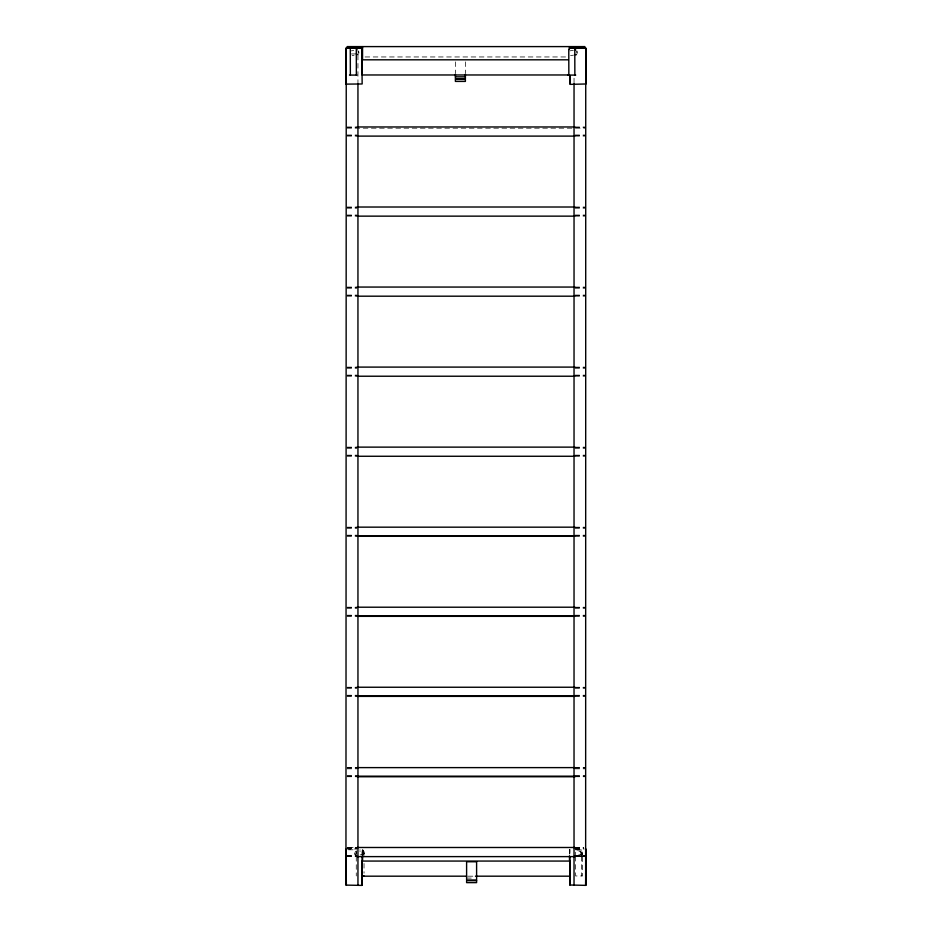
<?xml version="1.0" encoding="UTF-8"?>
<svg xmlns="http://www.w3.org/2000/svg" width="932" height="932" viewBox="0 0 932 932"><rect width="100%" height="100%" fill="white"/><g stroke="black" fill="none" stroke-linecap="round" stroke-linejoin="round"><path stroke-width="0.7" stroke-dasharray="4.66 3.5" d="M574.042 82.913L574.042 76.424M356.304 853.258L356.793 850.776M356.269 856.671L356.315 851.499M363.165 854.97L364.074 853.339L363.224 850.042L359.612 850.007M363.177 854.143L363.224 850.042L362.303 851.755L359.857 851.359M364.051 855.355L364.086 851.58M575.627 856.799L575.708 849.984L581.708 850.042L582.558 853.339L580.776 856.485L574.007 855.506M581.638 856.834L581.708 850.042L580.787 851.755A3.39 3.39 0 0 1 579.925 856.485L581.044 855.133L580.706 851.755L575.976 850.963M582.523 856.718L582.57 851.58M363.096 855.133L364.074 853.339M582.558 853.339L581.661 854.842L575.65 854.784M580.776 856.485L581.58 855.133M351.294 50.876L353.659 50.491M352.075 55.617L354.043 55.291M569.778 50.876L573.331 50.293M570.559 55.617L573.518 55.128M351.341 53.963L356.35 53.916M575.627 856.415L575.627 875.963L582.523 875.963L582.523 856.578M365.053 56.957L566.947 56.957M346.937 126.973L357.096 126.973M574.893 126.973L585.063 126.973M346.937 127.369L357.096 127.369M574.893 127.369L585.063 127.369M346.937 128.173L585.063 128.173M346.937 134.977L357.096 134.977M574.893 134.977L585.063 134.977M346.937 135.524L357.096 135.524M574.893 135.524L585.063 135.524M346.937 136.107L357.096 136.107M574.893 136.107L585.063 136.107M346.937 207.009L357.096 207.009M574.893 207.009L585.063 207.009M346.937 207.417L357.096 207.417M574.893 207.417L585.063 207.417M346.937 208.22L357.096 208.22M574.893 208.22L585.063 208.22M346.937 215.012L357.096 215.012M574.893 215.012L585.063 215.012M346.937 215.572L357.096 215.572M574.893 215.572L585.063 215.572M346.937 216.142L357.096 216.142M574.893 216.142L585.063 216.142M346.937 287.056L357.096 287.056M574.893 287.056L585.063 287.056M346.937 287.452L357.096 287.452M574.893 287.452L585.063 287.452M346.937 288.256L357.096 288.256M574.893 288.256L585.063 288.256M346.937 295.06L357.096 295.06M574.893 295.06L585.063 295.06M346.937 295.607L357.096 295.607M574.893 295.607L585.063 295.607M346.937 296.19L357.096 296.19M574.893 296.19L585.063 296.19M346.937 367.092L357.096 367.092M574.893 367.092L585.063 367.092M346.937 367.488L357.096 367.488M574.893 367.488L585.063 367.488M346.937 368.291L357.096 368.291M574.893 368.291L585.063 368.291M346.937 375.095L357.096 375.095M574.893 375.095L585.063 375.095M346.937 375.643L357.096 375.643M574.893 375.643L585.063 375.643M346.937 376.225L357.096 376.225M574.893 376.225L585.063 376.225M346.937 447.127L357.096 447.127M574.893 447.127L585.063 447.127M346.937 447.535L357.096 447.535M574.893 447.535L585.063 447.535M346.937 448.339L357.096 448.339M574.893 448.339L585.063 448.339M346.937 455.142L357.096 455.142M574.893 455.142L585.063 455.142M346.937 455.69L357.096 455.69M574.893 455.69L585.063 455.69M346.937 456.261L357.096 456.261M574.893 456.261L585.063 456.261M346.937 527.174L357.096 527.174M574.893 527.174L585.063 527.174M346.937 527.57L357.096 527.57M574.893 527.57L585.063 527.57M346.937 528.374L357.096 528.374M574.893 528.374L585.063 528.374M346.937 535.178L357.096 535.178M574.893 535.178L585.063 535.178M346.937 535.725L357.096 535.725M574.893 535.725L585.063 535.725M346.937 536.308L357.096 536.308M574.893 536.308L585.063 536.308M346.937 607.21L357.096 607.21M574.893 607.21L585.063 607.21M346.937 607.606L357.096 607.606M574.893 607.606L585.063 607.606M346.937 608.41L357.096 608.41M574.893 608.41L585.063 608.41M346.937 615.213L357.096 615.213M574.893 615.213L585.063 615.213M346.937 615.761L357.096 615.761M574.893 615.761L585.063 615.761M346.937 616.343L357.096 616.343M574.893 616.343L585.063 616.343M346.937 687.245L357.096 687.245M574.893 687.245L585.063 687.245M346.937 687.653L357.096 687.653M574.893 687.653L585.063 687.653M346.937 688.445L357.096 688.445M574.893 688.445L585.063 688.445M346.937 695.249L357.096 695.249M574.893 695.249L585.063 695.249M346.937 695.808L357.096 695.808M574.893 695.808L585.063 695.808M346.937 696.379L357.096 696.379M574.893 696.379L585.063 696.379M347.042 767.619L357.201 767.619M574.997 767.619L585.168 767.619M347.042 768.026L357.201 768.026M574.997 768.026L585.168 768.026M347.042 768.818L357.201 768.818M574.997 768.818L585.168 768.818M347.042 775.622L357.201 775.622M574.997 775.622L585.168 775.622M347.042 776.181L357.201 776.181M574.997 776.181L585.168 776.181M347.042 776.752L357.201 776.752M574.997 776.752L585.168 776.752M348.44 847.491L357.154 847.491M574.951 847.491L583.653 847.491M347.17 847.782L356.979 847.782M575.079 847.782L583.467 847.782M346.984 847.887L357.154 847.887M574.951 847.887L583.653 847.887M346.984 848.691L357.154 848.691M574.951 848.691L583.653 848.691M346.285 848.982L356.979 849.052M575.079 849.052L584.259 848.982M348.486 849.786L356.595 849.786M575.382 849.786L583.49 849.786M346.984 855.494L357.154 855.494M574.951 855.494L585.11 855.494M346.984 856.042L357.154 856.042M574.951 856.042L585.11 856.042M346.984 856.613L357.154 856.613M574.951 856.613L585.11 856.613M468.179 876.185L473.992 876.185M466.606 878.072L473.747 878.072M355.511 855.506A3.39 3.39 0 0 1 356.292 850.776L354.894 853.863L355.511 855.506L356.77 855.506M360.171 854.819L363.177 854.842M581.638 856.45L581.638 875.963M569.487 849.273L569.487 855.494M465.394 61.885L465.394 73.209M455.399 61.885L455.399 73.209M364.028 863.498L364.028 873.214M362.583 849.273L362.583 855.494M357.946 55.291L357.946 82.913M356.269 856.531L356.269 875.963M569.836 849.378L569.836 855.075L569.848 849.378M362.851 853.397L362.56 855.133A3.39 3.39 0 0 0 362.222 851.755L362.851 853.397M362.164 855.075L362.164 849.378L362.152 855.075"/><path stroke-width="1.4" d="M346.343 84.369L345.97 48.359L361.744 47.951L362.152 83.973L345.947 84.125M345.935 83.973L345.935 48.359M585.739 48.021L585.645 885.365L569.848 885.004L569.836 856.508M574.03 885.377L574.042 83.694M585.634 885.4L586.03 849.215M570.163 48.021L586.03 48.359L586.042 83.973L570.233 84.369L569.836 75.422L569.848 83.973M361.837 885.33L362.164 856.508M346.25 48.021L345.947 885.109L361.767 885.4M345.947 849.215L346.366 885.4M349.477 75.084L357.247 75.084M567.972 75.084L575.731 75.084M363.154 875.963L364.028 875.963M362.548 47.8L347.135 47.8L347.135 46.6L584.865 46.6L584.865 47.8L569.452 47.8M357.212 49.897L356.292 49.116L356.373 75.084M575.708 49.897L574.788 49.116L574.858 75.084M357.993 54.639L356.35 53.916M575.23 54.639L576.489 54.639M568.007 59.811L362.548 59.811L362.548 46.6M568.404 74.968L362.152 74.968L362.152 59.73M455.399 76.843L465.394 76.843M357.096 126.973L574.893 126.973M357.096 136.107L574.893 136.107M357.096 207.009L574.893 207.009M357.096 216.142L574.893 216.142M357.096 287.056L574.893 287.056M357.096 296.19L574.893 296.19M357.096 367.092L574.893 367.092M357.096 376.225L574.893 376.225M357.096 447.127L574.893 447.127M357.096 456.261L574.893 456.261M357.096 527.174L574.893 527.174M357.096 535.725L574.893 535.725M357.096 536.308L574.893 536.308M357.096 607.21L574.893 607.21M357.096 615.761L574.893 615.761M357.096 616.343L574.893 616.343M357.096 687.245L574.893 687.245M357.096 695.808L574.893 695.808M357.096 696.379L574.893 696.379M357.201 767.619L574.997 767.619M357.201 776.181L574.997 776.181M357.201 776.752L574.997 776.752M357.154 847.491L574.951 847.491M357.154 856.613L574.951 856.613M362.152 876.185L466.722 876.185M475.437 876.185L569.848 876.185M576.815 51.26L577.106 52.996M358.331 51.26L358.622 52.996M568.776 49.175L568.846 75.084M350.292 49.175L350.362 75.084M586.065 849.378L586.065 885.004M569.848 860.947L569.848 885.004M569.452 46.6L569.452 49.058M569.487 855.821L569.487 861.063L362.583 861.063L362.583 855.821M465.394 74.129L465.394 78.847L455.399 78.847L455.399 74.129M362.152 860.947L362.152 885.004M357.946 83.694L357.958 885.377M465.394 79.406L455.399 79.406L455.399 81.41L465.394 81.41L465.394 79.406M476.602 861.751L466.606 861.751L466.606 880.064L476.602 880.064L476.602 861.751M476.602 880.635L466.606 880.635L466.606 882.627L476.602 882.627L476.602 880.635"/></g></svg>
